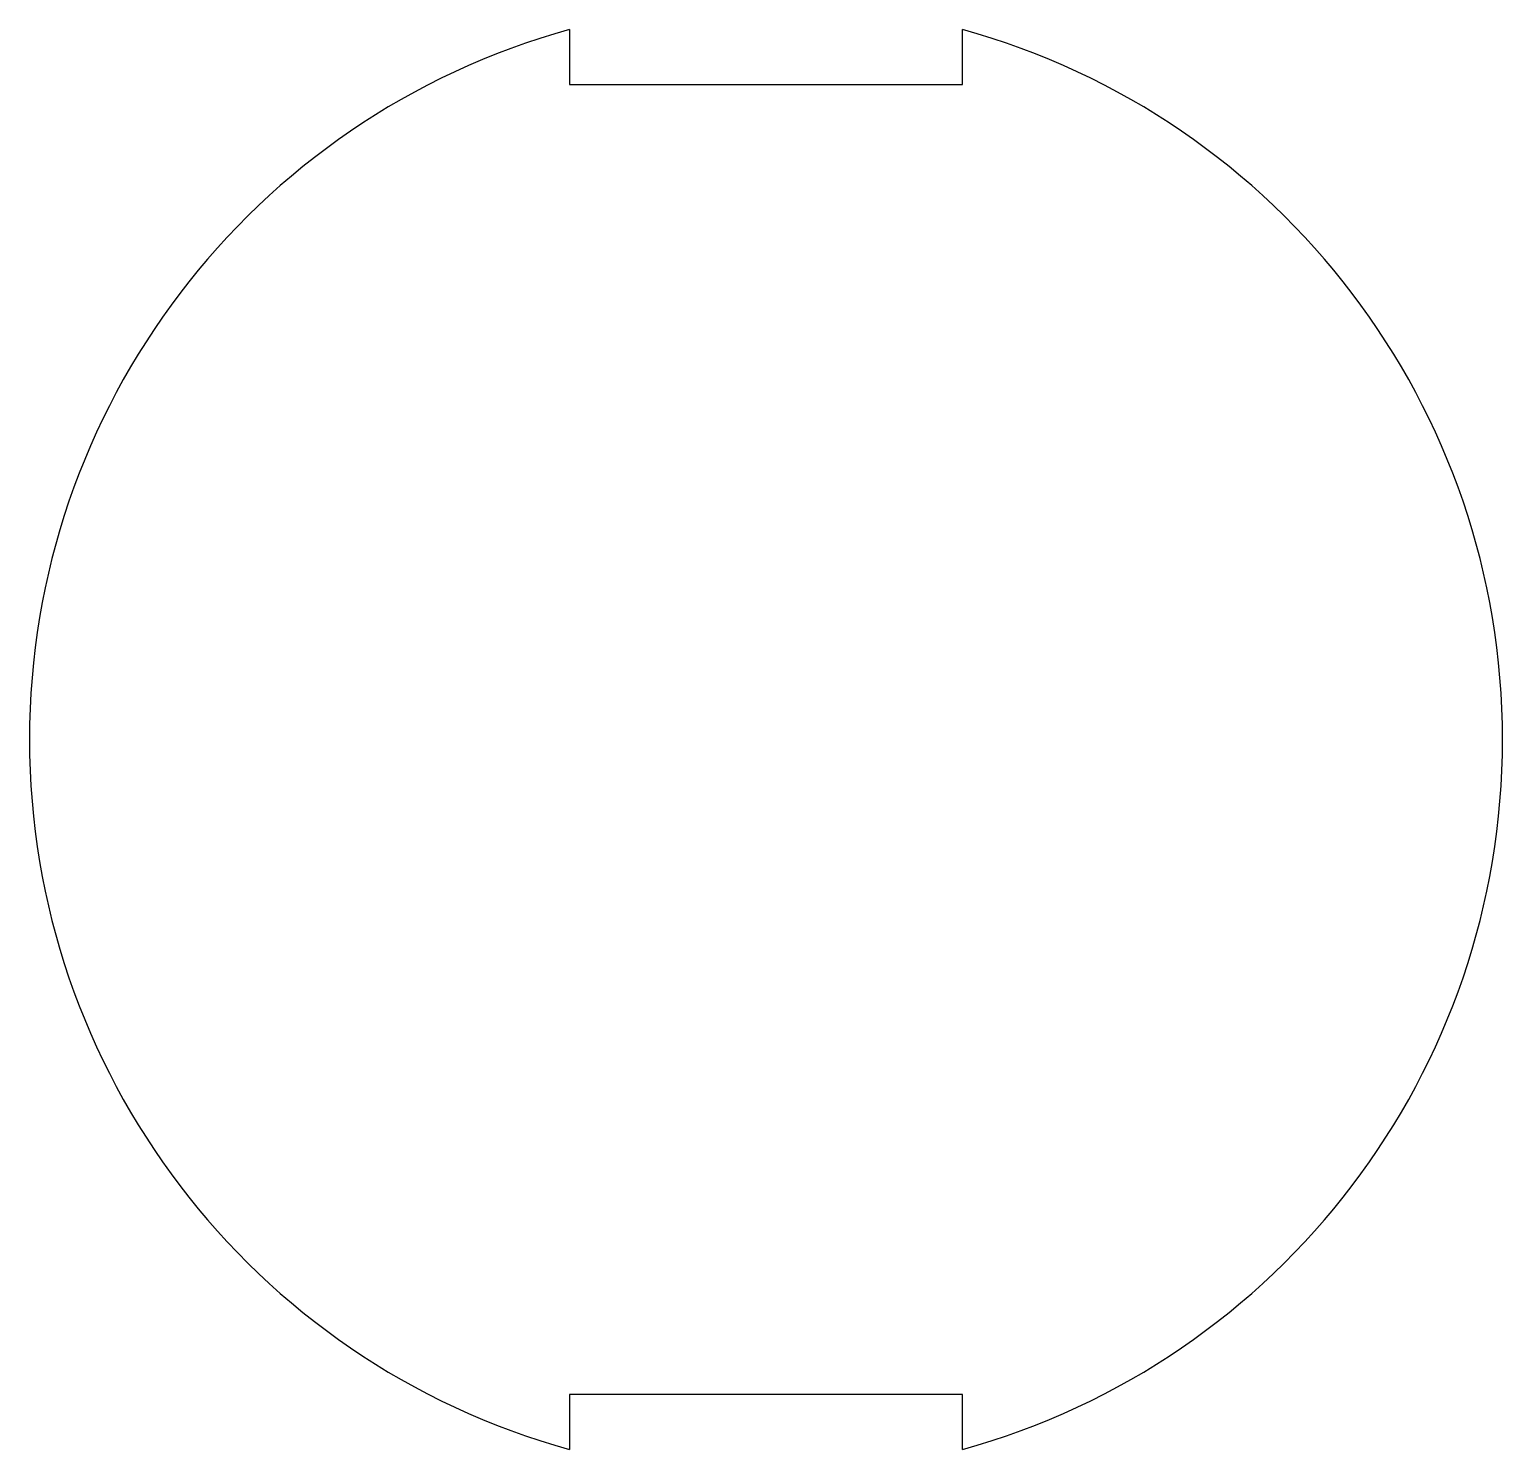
# Model space of a CAD drawing. Extents: x -22.5 to 22.5, y -21.7 to 21.7.
import ezdxf

# ---------------------------------------------------------------- set-up
doc = ezdxf.new("R2010")
doc.units = 0
doc.layers.add('DEFAULT', color=7, linetype='CONTINUOUS')

msp = doc.modelspace()

# ---------------------------------------------------------------- linework, layer by layer
at = {"layer": 'DEFAULT'}
for p, q in [((-6, 21.685), (-6, 20)), ((6, 20), (6, 21.685)), ((-6, 20), (6, 20)), ((6, -20), (-6, -20)), ((-6, -20), (-6, -21.685)), ((6, -21.685), (6, -20))]:
    msp.add_line(p, q, dxfattribs=at)
for start, end in [(105.466, 254.534), (0, 74.534), (285.466, 0)]:
    msp.add_arc((0, 0), 22.5, start, end, dxfattribs=at)

doc.saveas('drawing.dxf')
